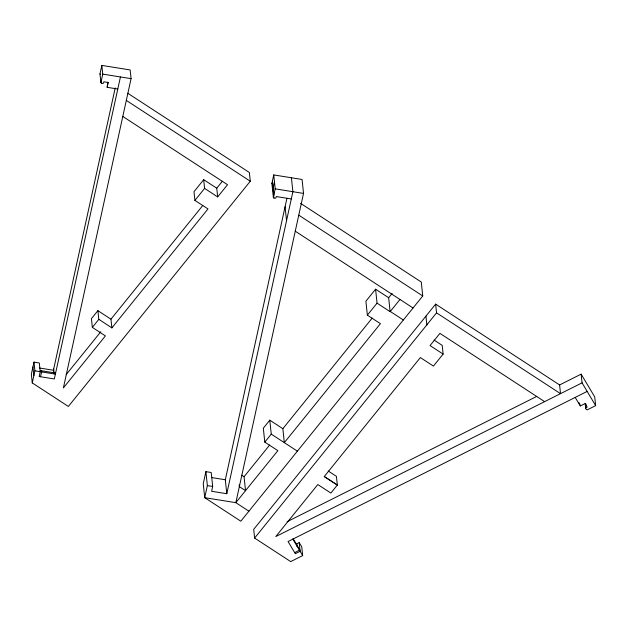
<?xml version="1.0" encoding="UTF-8"?>
<svg xmlns="http://www.w3.org/2000/svg" width="627" height="627" viewBox="0 0 627 627"><rect width="100%" height="100%" fill="white"/><g stroke="black" fill="none" stroke-linecap="round" stroke-linejoin="round"><path stroke-width="0.94" d="M120.439 76.956L54.33 378.959L39.172 376.529L40.23 371.693L39.313 362.978L33.991 362.124L31.35 374.201L32.267 382.925L68.359 406.453L250.291 181.227L249.374 172.511L127.845 93.29M32.267 382.925L34.908 370.847L33.991 362.124M117.798 89.042L107.146 87.31L108.22 82.49L103.823 81.792L103.565 83.007L102.765 83.501L101.433 83.289L100.9 82.576L99.983 73.861L101.833 65.404L130.157 69.95L131.074 78.665L63.39 387.917L105.407 335.9L92.341 327.38L91.424 318.665L97.89 310.663L110.955 319.174L111.872 327.897L98.792 319.292M100.9 82.576L102.75 74.119L101.833 65.404M107.922 82.137L107.146 87.31M53.718 373.081L53.42 370.243L115.211 87.921M291.422 177.762L292.887 191.713L226.786 493.715L211.62 491.278L212.678 486.45L211.213 472.499L205.899 471.645L203.25 483.723L204.715 497.673L240.815 521.202L422.747 295.975L421.273 282.032L300.568 203.336M291.304 198.955L276.28 196.549L276.013 197.756L275.214 198.25L273.889 198.038L273.356 197.325L271.891 183.382L273.74 174.925L302.065 179.471L303.531 193.414L235.838 502.666L248.903 511.185M205.899 471.645L207.365 485.596L204.715 497.673L235.838 502.666L277.855 450.648L264.79 442.129L263.324 428.186L269.79 420.176L282.855 428.696L284.321 442.646L380.424 323.673L367.359 315.154L365.894 301.211L375.589 289.204L388.654 297.723L390.119 311.666L377.054 303.154L375.589 289.204M274.469 181.901L272.62 190.349L273.153 191.063M273.356 197.325L275.206 188.868L273.74 174.925M226.786 493.715L225.32 479.765L286.939 198.242M40.504 376.741L41.68 371.929L41.562 370.769L40.199 370.526M297.104 546.611L296.814 543.797L299.204 542.598L301.759 546.877L302.676 555.593L290.709 561.596L254.617 538.068L253.7 529.353L435.632 304.126L559.605 384.947L581.143 374.139L594.733 396.922L595.65 405.638L587.28 409.839L586.355 409.603L585.72 408.538L585.594 403.827M203.689 179.683L204.606 188.398L217.671 196.917L216.754 188.202L203.689 179.683L193.994 191.69L194.911 200.405L207.976 208.924L111.872 327.897M92.341 327.38L98.807 319.378L97.89 310.663M194.911 200.405L204.606 188.398M66.125 374.68L100.837 331.707M110.955 319.174L202.772 205.507M216.754 188.202L222.373 181.25M217.671 196.917L227.53 184.714L122.806 116.45M264.79 442.129L271.256 434.127L269.79 420.176M367.359 315.154L377.054 303.154M239.161 484.883L239.349 486.63L245.533 490.659L244.068 476.716L269.681 445.005M282.855 428.696L372.226 318.061M388.654 297.723L392.134 293.412M390.119 311.666L399.979 299.463M254.617 538.068L436.549 312.842L435.632 304.126M581.143 374.139L582.052 382.854L275.778 536.563L317.795 484.546L330.86 493.065L337.326 485.063L324.261 476.544L420.364 357.57L433.429 366.09L443.124 354.09L442.207 345.367L434.041 340.046M294.698 552.646L299.424 550.145L299.298 548.986L293.193 538.742M287.08 521.719L536.736 396.421M587.162 391.413L288.059 541.524L295.333 553.712L300.121 551.313L299.204 542.598M586.002 407.699L587.193 407.095L585.093 403.561L580.296 405.951L575.202 397.416M102.75 74.119L131.074 78.665M275.206 188.868L303.531 193.414M39.587 368.025L53.42 370.243M41.562 370.769L55.27 372.971L55.388 374.131L34.908 370.847M212.051 477.633L225.32 479.765M207.365 485.596L212.678 486.45M126.317 100.406L250.291 181.227M298.765 215.163L422.747 295.975M436.549 312.842L560.522 393.662L559.605 384.947M295.262 231.198L413.044 307.982M544.636 401.633L439.919 333.368L430.059 345.571L443.124 354.09M390.284 311.47L403.349 319.989M328.242 471.018L336.409 476.348L337.326 485.063M271.256 434.127L297.386 451.166M337.318 484.977L324.261 476.544M241.748 475.203L244.068 476.716M271.891 183.382L272.424 184.087M99.983 73.861L100.516 74.574M299.298 548.986L299.965 550.059M578.792 402.471L579.716 404.023M582.052 382.854L595.65 405.638M292.84 539.118L302.676 555.593M585.751 403.796L585.955 405.732M585.21 403.694L585.72 408.538M425.937 316.133L426.854 324.849M285.081 206.753L286.547 220.696M272.416 180.96L273.881 194.911M272.878 188.445L273.058 190.193M273.427 193.68L273.889 198.038M101.127 80.381L101.433 83.289M53.687 369.005L54.181 373.731M32.933 366.96L33.85 375.675M580.187 404.799L580.296 405.951"/></g></svg>
